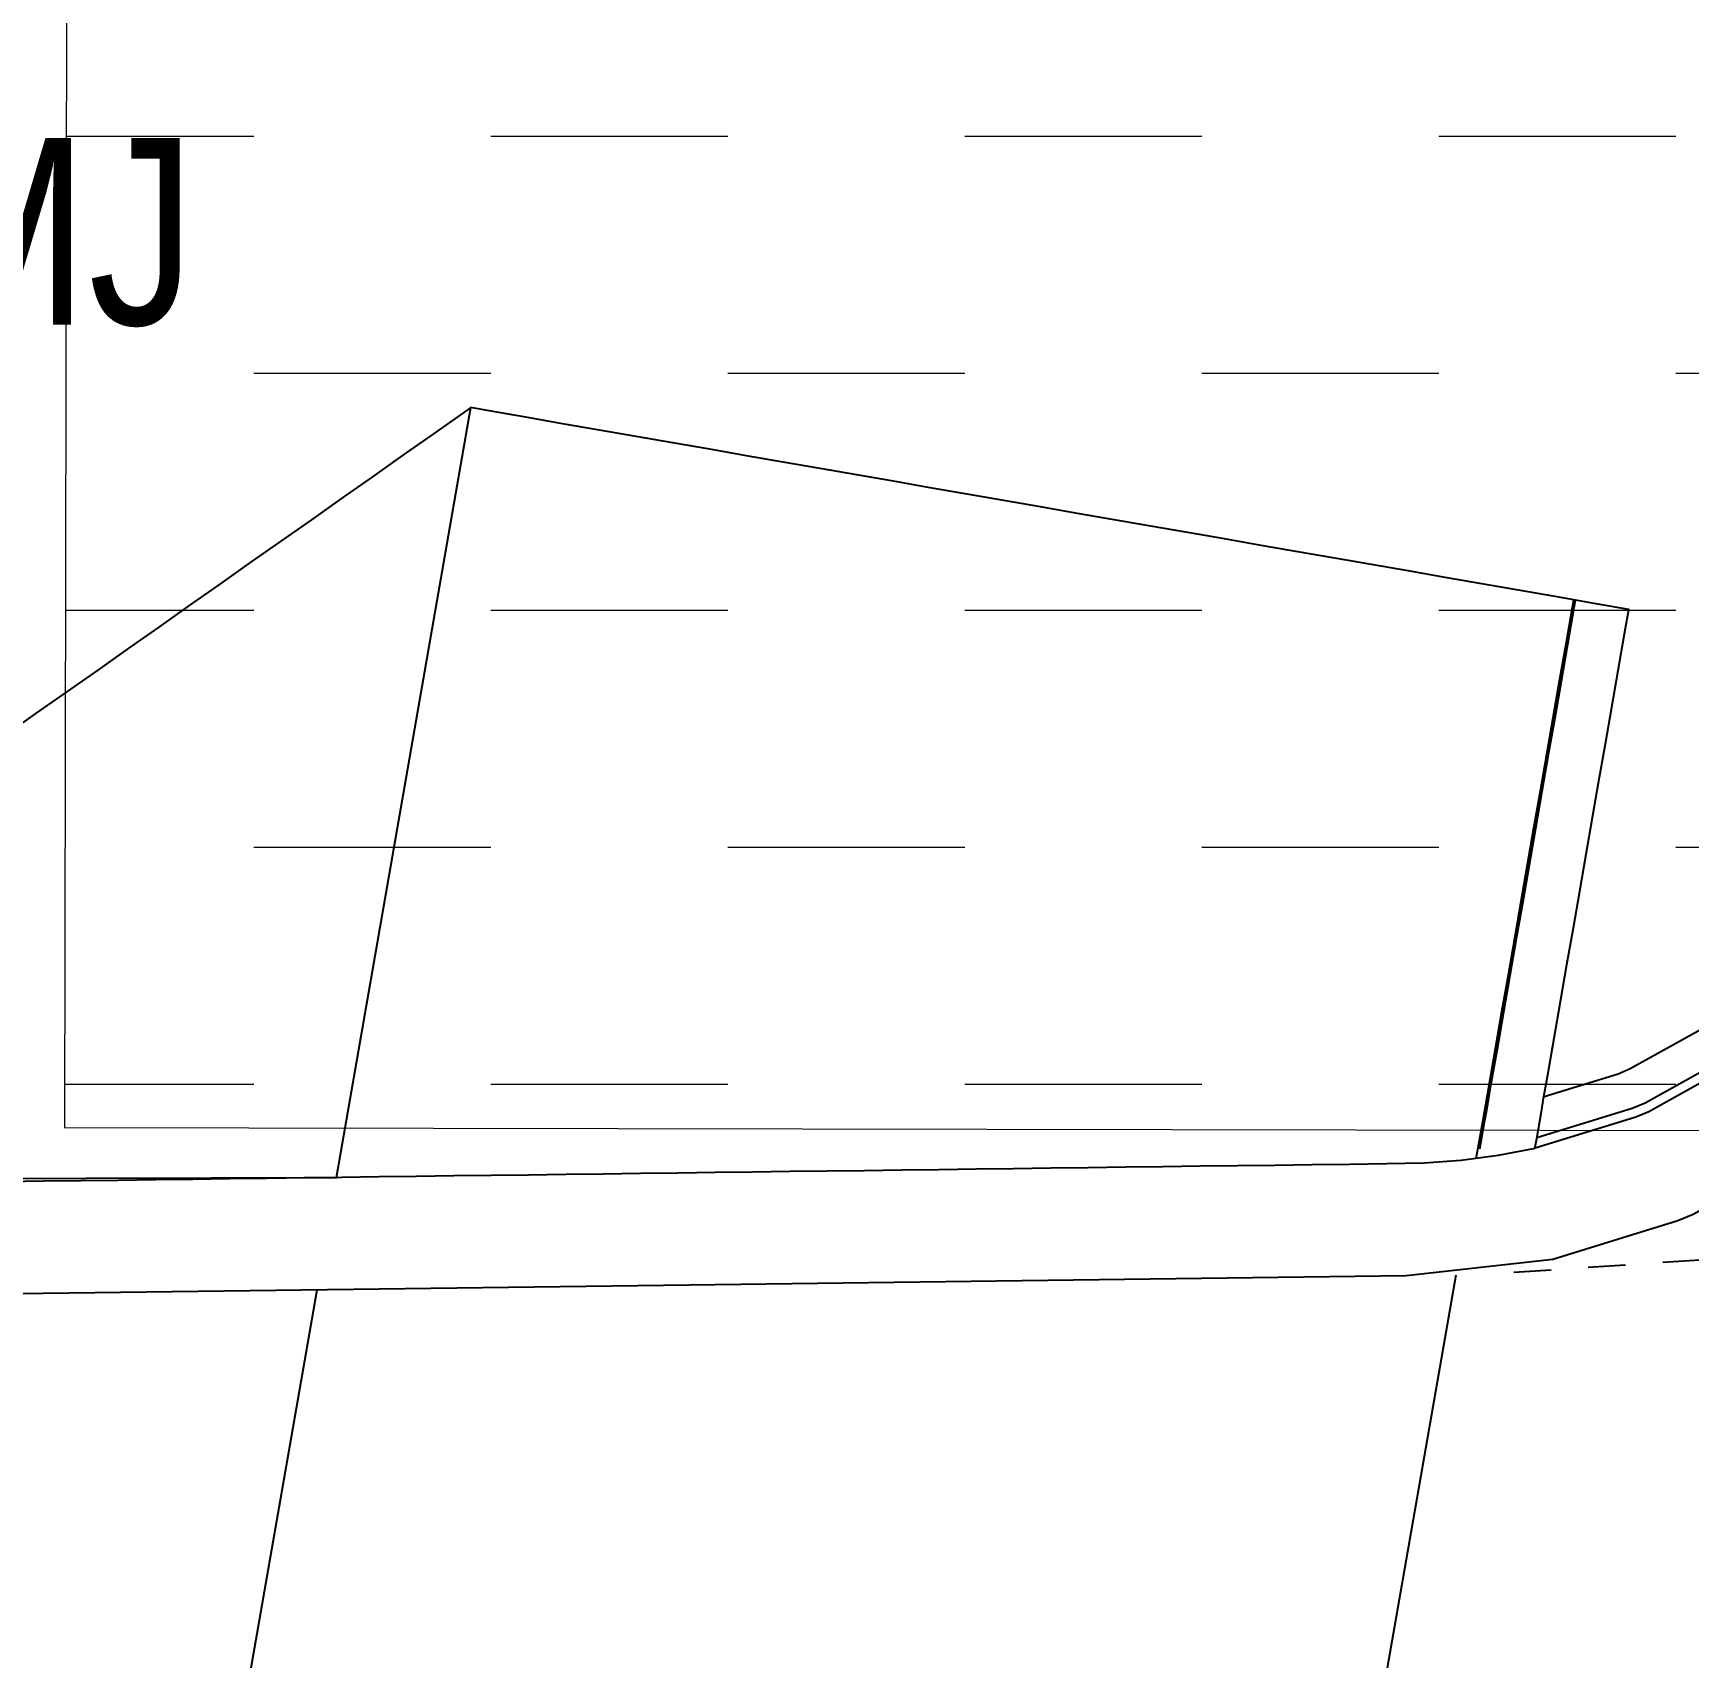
# Model space of a CAD drawing. Header units: metres. Extents: x -355 to -223, y 3 to 561.
# Drawn here: x -281.62 to -277.184, y 503.293 to 507.673 of the extents above; entities that cross this region are included whole.
import ezdxf

# ---------------------------------------------------------------- set-up
doc = ezdxf.new("R2010")
doc.units = ezdxf.units.M
doc.linetypes.add('IMPORT-LNMK-LineTurn _3_', pattern=[0.0012, 0.0006, -0.0006])
for name, color, linetype, lineweight in [('A-DETL', 7, 'Continuous', 13), ('A-DETL-GENF', 7, 'Continuous', 9), ('G-ANNO-TEXT', 7, 'Continuous', 9)]:
    doc.layers.add(name, color=color, linetype=linetype, lineweight=lineweight)
doc.styles.add('Arial Narrow', font='ARIALN.TTF', dxfattribs={"height": 0.5})

# ---------------------------------------------------------------- blocks, each defined once
blk = doc.blocks.new('T2DPAA-T2D-C3S-RW-M2D-100010_dwg-40802999-DRG-2873035 - CONSTRUCTION SEQUENCE STAGE A9')
at = {"color": 254, "lineweight": 25, "true_color": 0xd0d0d0}
for p, q in [((10.6067, -598.2342), (12.6926, -598.0517)), ((9.278, -598.3504), (10.3026, -598.2608))]:
    blk.add_line(p, q, dxfattribs=at)
at = {"color": 254, "lineweight": 25, "true_color": 0xd0d0d0, "flags": 128}
for points in [[(11.5067, -601.3175), (11.5337, -601.3151), (11.6064, -601.3088), (11.6424, -601.3056), (11.706, -601.3), (11.8056, -601.2913), (11.9052, -601.2826), (12.0048, -601.2739), (12.1045, -601.2652), (12.2041, -601.2565), (12.3037, -601.2477), (12.4033, -601.239), (12.5029, -601.2303), (12.6026, -601.2216), (12.7022, -601.2129), (12.8018, -601.2042), (12.9014, -601.1954), (12.9672, -601.1897), (12.9585, -601.0901), (12.9541, -601.0403), (12.9497, -600.9905), (12.941, -600.8908), (12.9323, -600.7912), (12.9236, -600.6916), (12.9149, -600.592), (12.9062, -600.4924), (12.8975, -600.3927), (12.8887, -600.2931), (12.88, -600.1935), (12.8713, -600.0939), (12.8626, -599.9943), (12.8539, -599.8946), (12.8452, -599.795), (12.8364, -599.6954), (12.8277, -599.5958), (12.819, -599.4962), (12.8103, -599.3965), (12.8016, -599.2969), (12.7929, -599.1973), (12.7841, -599.0977), (12.7754, -598.9981), (12.7667, -598.8984), (12.758, -598.7988), (12.7493, -598.6992), (12.7406, -598.5996), (12.7319, -598.5), (12.7231, -598.4003), (12.7144, -598.3007), (12.7057, -598.2011), (12.697, -598.1015), (12.6926, -598.0517), (12.6757, -598.0375), (12.5991, -597.9732), (12.5225, -597.9089), (12.4459, -597.8447), (12.3693, -597.7804), (12.2927, -597.7161), (12.2161, -597.6518), (12.1395, -597.5875), (12.0629, -597.5233), (11.9863, -597.459), (11.9097, -597.3947), (11.8331, -597.3304), (11.7565, -597.2662), (11.6799, -597.2019), (11.6033, -597.1376), (11.5267, -597.0733)], [(9.3418, -594.3739), (9.8085, -595.282), (9.9748, -595.8789), (10.2575, -596.9345), (10.6067, -598.2342)], [(9.2281, -594.4054), (9.4953, -595.3691), (9.9553, -597.019), (10.5714, -599.2216), (11.0888, -601.0717), (11.2324, -601.4399), (11.4183, -601.7374), (11.4455, -601.7727), (11.7198, -602.0571), (12.0448, -602.2819), (12.1911, -602.3555), (12.4076, -602.4385), (12.7941, -602.5208), (13.1657, -602.5273), (13.1892, -602.5254), (13.4962, -602.4985), (13.5946, -602.4899), (14.8651, -602.3788)], [(11.5067, -601.3175), (11.4632, -601.2274), (11.4251, -601.135), (11.3924, -601.0405), (11.3778, -600.9909), (11.3648, -600.9444), (11.3378, -600.8481), (11.3109, -600.7518), (11.2839, -600.6555), (11.257, -600.5592), (11.2301, -600.4629), (11.2031, -600.3666), (11.1762, -600.2703), (11.1493, -600.174), (11.1223, -600.0777), (11.0954, -599.9814), (11.0685, -599.8851), (11.0415, -599.7888), (11.0146, -599.6925), (10.9876, -599.5962), (10.9607, -599.4999), (10.9338, -599.4036), (10.9068, -599.3073), (10.8799, -599.211), (10.853, -599.1147), (10.826, -599.0184), (10.7991, -598.922), (10.7722, -598.8257), (10.7452, -598.7294), (10.7183, -598.6331), (10.6913, -598.5368), (10.6644, -598.4405), (10.6375, -598.3442), (10.6105, -598.2479), (10.5836, -598.1516), (10.5567, -598.0553), (10.5297, -597.959), (10.5028, -597.8627), (10.4759, -597.7664), (10.4489, -597.6701), (10.422, -597.5738), (10.395, -597.4775), (10.3681, -597.3812)], [(11.4399, -601.1727), (11.5395, -601.164), (11.6391, -601.1553), (11.7387, -601.1466), (11.8384, -601.1379), (11.938, -601.1292), (12.0376, -601.1204), (12.1372, -601.1117), (12.2368, -601.103), (12.3365, -601.0943), (12.4361, -601.0856), (12.5357, -601.0769), (12.6353, -601.0682), (12.7349, -601.0594), (12.8346, -601.0507), (12.9342, -601.042), (12.9541, -601.0403)], [(11.468, -601.1753), (11.5399, -601.169), (11.5728, -601.1661), (11.6396, -601.1603), (11.7392, -601.1516), (11.8388, -601.1429), (11.9384, -601.1341), (12.038, -601.1254), (12.1377, -601.1167), (12.2373, -601.108), (12.3369, -601.0993), (12.4365, -601.0906), (12.5361, -601.0819), (12.6358, -601.0731), (12.7354, -601.0644), (12.835, -601.0557), (12.9346, -601.047), (12.9545, -601.0452)], [(10.0601, -601.2935), (10.5201, -601.2532), (11.1248, -601.2003)], [(11.536, -601.3149), (11.6777, -601.5417), (11.7005, -601.5712), (11.9303, -601.8094), (12.2024, -601.9977), (12.325, -602.0593), (12.5063, -602.1289), (12.83, -602.1978), (13.1412, -602.2032), (13.1609, -602.2016), (13.4679, -602.1748), (13.5663, -602.1661), (14.8367, -602.055)], [(11.6474, -601.3052), (11.7575, -601.4815), (11.779, -601.5093), (11.995, -601.7332), (12.2509, -601.9103), (12.3662, -601.9682), (12.5366, -602.0336), (12.841, -602.0984), (13.1337, -602.1035), (13.1522, -602.102), (13.4592, -602.0751), (13.5576, -602.0665), (14.828, -601.9554)], [(11.5082, -601.3173), (11.6578, -601.5568), (11.6809, -601.5867), (11.9141, -601.8285), (12.1903, -602.0196), (12.3147, -602.0821), (12.4987, -602.1527), (12.8272, -602.2226), (13.1431, -602.2282), (13.1631, -602.2265), (13.4701, -602.1997), (13.5685, -602.1911), (14.8389, -602.0799)]]:
    blk.add_lwpolyline(points, dxfattribs=at)
at = {"color": 254, "linetype": 'IMPORT-LNMK-LineTurn _3_', "lineweight": 25, "true_color": 0xd0d0d0, "flags": 128}
blk.add_lwpolyline([(11.1714, -601.3479), (11.4429, -602.1482), (11.8218, -603.0735), (11.9031, -603.2515), (12.2614, -603.9715), (12.7599, -604.8382), (13.315, -605.6697), (13.9242, -606.4625), (14.5849, -607.2129), (14.8755, -607.513), (15.2942, -607.9176), (16.0488, -608.5735), (16.8454, -609.1776), (17.6805, -609.7274), (18.5073, -610.1959)], dxfattribs=at)
blk = doc.blocks.new('T2DPAA-T2D-PWC-RW-M2D-100010_RoadDesign_rvt-1-DRG-2873035 - CONSTRUCTION SEQUENCE STAGE A9')
at = {"color": 254, "lineweight": 25, "true_color": 0xd0d0d0, "rotation": 75.11694444444437}
blk.add_blockref('T2DPAA-T2D-C3S-RW-M2D-100010_dwg-40802999-DRG-2873035 - CONSTRUCTION SEQUENCE STAGE A9', (-1722.337, 648.0105), dxfattribs=at)

msp = doc.modelspace()

# ---------------------------------------------------------------- hatches: boundary and pattern name
at = {"layer": 'A-DETL-GENF'}
h = msp.add_hatch(dxfattribs=at)
h.set_pattern_fill('FP_7', color=256, style=0, pattern_type=2)
h.set_pattern_definition([(0, (-512.804, -694.024), (0.635, 0.635), [0.635, -0.635])])
h.paths.add_polyline_path([(-246.7714, 504.6758), (-246.7658, 507.6758), (-275.6952, 507.7297), (-275.7078, 507.6577), (-276.1266, 507.7306), (-281.5305, 507.7407), (-281.5361, 504.7407), (-250.1263, 504.6821)])

# ---------------------------------------------------------------- linework, layer by layer
at = {"layer": 'A-DETL', "lineweight": 15}
for p, q in [((-281.5305, 507.7407), (-281.5361, 504.7407)), ((-281.5361, 504.7407), (-246.7714, 504.6758))]:
    msp.add_line(p, q, dxfattribs=at)

# ---------------------------------------------------------------- block references
at = {"lineweight": 5}
msp.add_blockref('T2DPAA-T2D-PWC-RW-M2D-100010_RoadDesign_rvt-1-DRG-2873035 - CONSTRUCTION SEQUENCE STAGE A9', (860.641, 0), dxfattribs=at)

# ---------------------------------------------------------------- next in the draw order: texts
at = {"layer": 'G-ANNO-TEXT', "insert": (-281.9488, 507.392), "char_height": 0.5, "attachment_point": 1, "style": 'Arial Narrow', "bg_fill": 3, "box_fill_scale": 1, "bg_fill_color": 256, "bg_fill_true_color": 13158600, "bg_fill_transparency": 0}
msp.add_mtext('MJ', dxfattribs=at)

doc.saveas('drawing.dxf')
